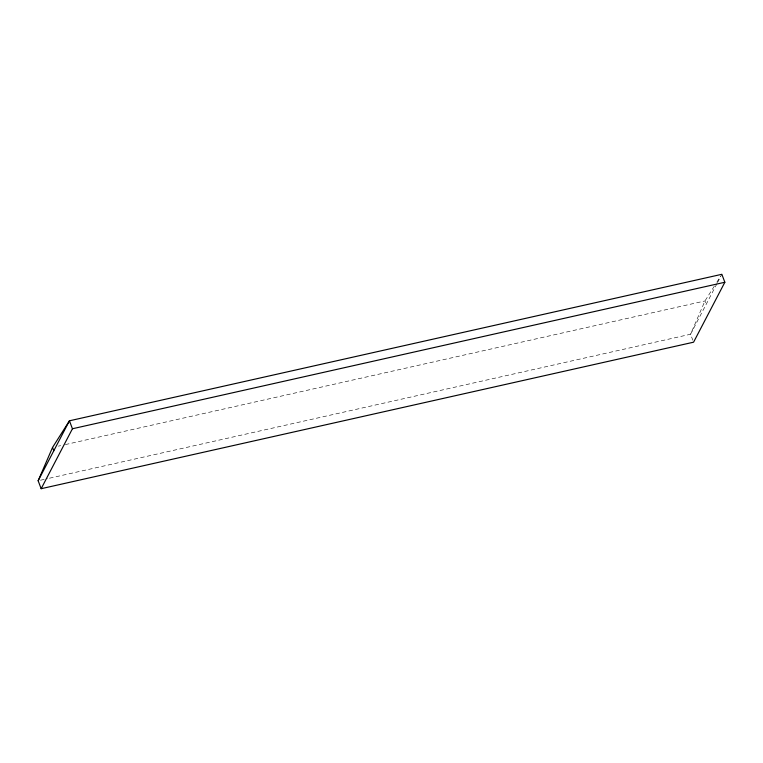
<?xml version="1.0" encoding="UTF-8"?>
<svg xmlns="http://www.w3.org/2000/svg" width="763" height="763" viewBox="0 0 763 763"><rect width="100%" height="100%" fill="white"/><g stroke="black" fill="none" stroke-linecap="round" stroke-linejoin="round"><path stroke-width="0.57" stroke-dasharray="3.81 2.86" d="M716.991 283.598L690.563 334.242L692.814 340.212M717.525 282.568L721.846 274.298M714.34 286.144L704.955 300.956L690.563 334.242L48.613 478.401M716.839 282.196L720.596 276.273M58.35 446.155L60.678 445.63M65.332 444.591L704.955 300.956L706.204 304.265M40.477 480.232L47.449 478.659"/><path stroke-width="1.14" d="M38.15 480.747L52.542 447.461L69.433 420.804L721.846 274.298L724.85 282.253L693.567 342.196L41.154 488.701L38.15 480.747L69.433 420.804L72.437 428.758L41.154 488.701M72.437 428.758L724.85 282.253M52.542 447.461L53.791 450.78"/></g></svg>
